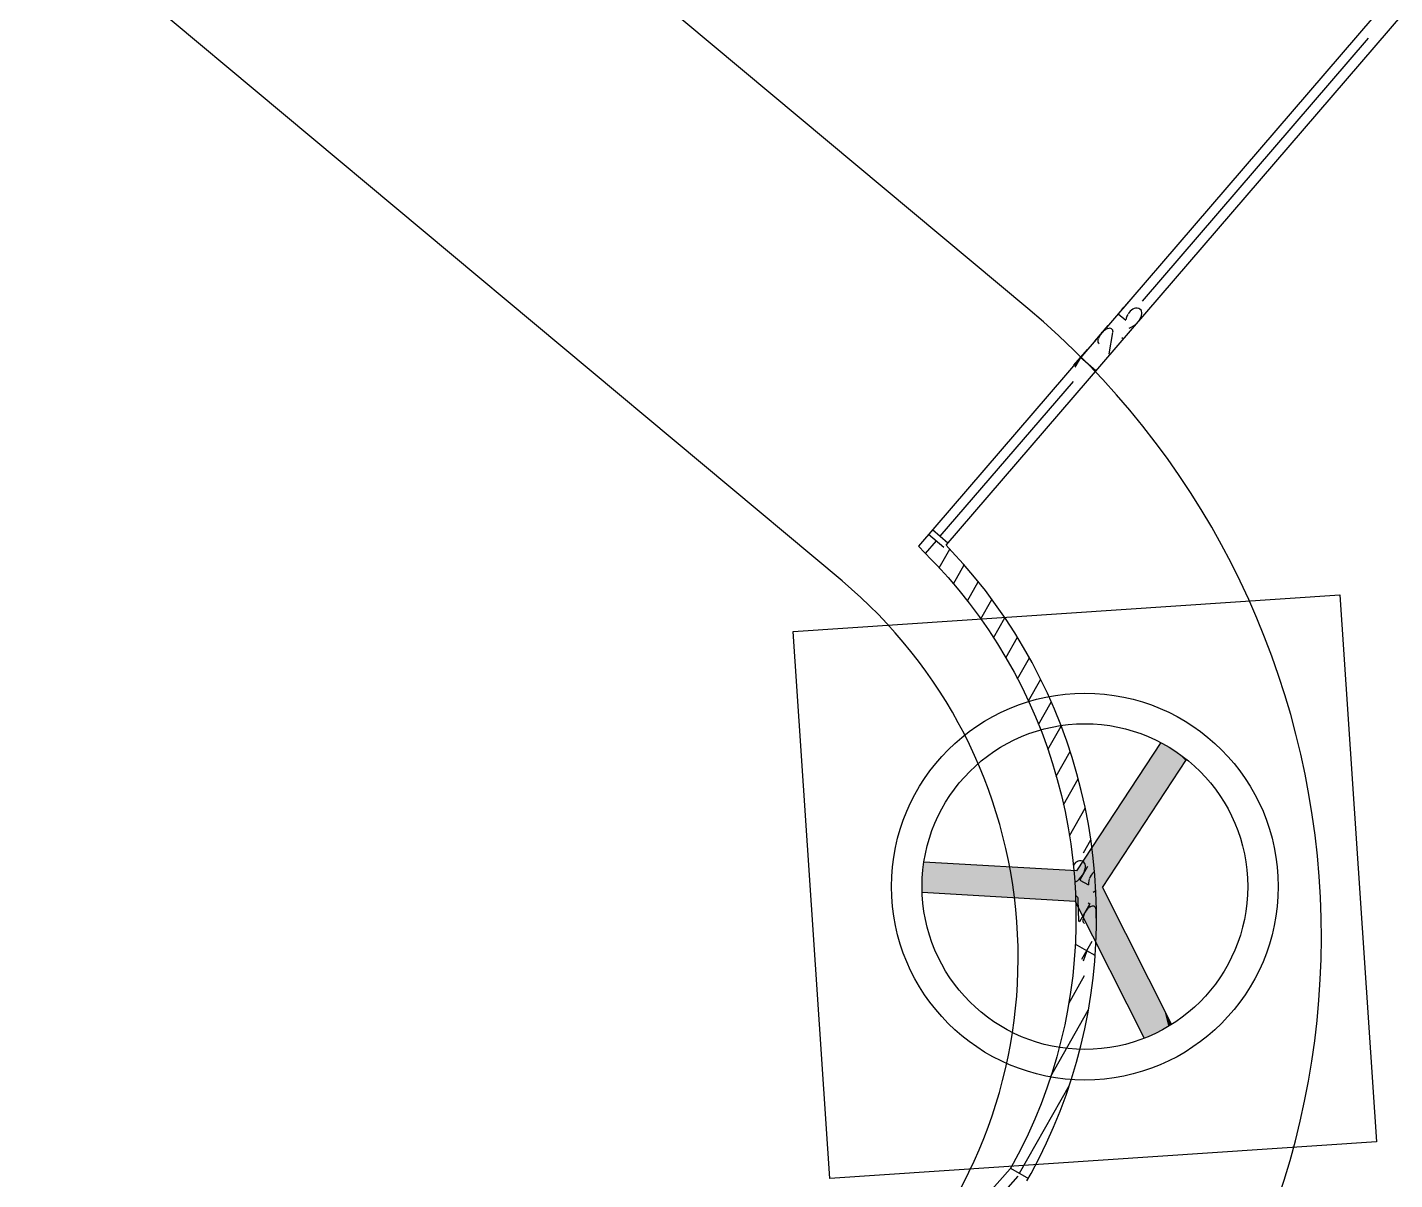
# Model space of a CAD drawing. Header units: inches. Extents: x 0.0008 to 0.0144, y 0.0003 to 0.0113.
# Drawn here: x 0.0127779 to 0.0131068, y 0.0042079 to 0.004485 of the extents above; entities that cross this region are included whole.
import ezdxf

# ---------------------------------------------------------------- set-up
doc = ezdxf.new("R2010")
doc.units = ezdxf.units.IN
doc.header["$MEASUREMENT"] = 0
doc.linetypes.add('PUNKT', pattern=[6.35, 0, -6.35])
doc.linetypes.add('VERDECKT', pattern=[9.524999999999999, 6.35, -3.175])
doc.layers.add('Standard', color=7, linetype='Continuous')

# ---------------------------------------------------------------- blocks, each defined once
blk = doc.blocks.new('*U596')
at = {"layer": 'Standard', "color": 4, "linetype": 'VERDECKT'}
for points in [[(0.3314845794189427, 0.1092089910068996), (0.3314378882020983, 0.1094777026850172), (0.3314845794189427, 0.1095489224574603)], [(0.3314853038808611, 0.109210096054411), (0.3314845794189427, 0.1095489224574603), (0.3314853038808611, 0.1095500275049717)], [(0.3314378882020983, 0.1091377712344562), (0.3313900517847749, 0.1094047360975834), (0.3314378882020983, 0.1094777026850172)], [(0.3313900517847749, 0.109064804647022), (0.3313827857279507, 0.1093936529228762), (0.3313900517847749, 0.1094047360975834)], [(0.3311275045130615, 0.1086643319626328), (0.3311275045130615, 0.1090042634131958), (0.3313827857279507, 0.1090537214723148)], [(0.3311275045130615, 0.1082502759206277), (0.3309716390763442, 0.108766516323165), (0.3311275045130615, 0.1090042634131958)], [(0.3300351248187486, 0.1086329972056308), (0.3300290719125165, 0.1087601342037192), (0.3300351248187486, 0.1088118762935119)], [(0.3300362660864907, 0.1086329324279961), (0.3300351248187486, 0.1088118762935119), (0.3300362660864907, 0.1088196075020005)], [(0.3300351248187486, 0.1086329972056308), (0.3300351248187486, 0.1088118762935119), (0.3300362660864907, 0.1086329324279961)], [(0.3300362660864907, 0.1086329324279961), (0.3300362660864907, 0.1088196075020005), (0.3309610775426138, 0.1085804407151309)], [(0.3309610775426138, 0.1085804407151309), (0.3300362660864907, 0.1088196075020005), (0.3309610775426138, 0.1087671157891343)], [(0.3300257045527596, 0.1086335318939655), (0.3300251240466831, 0.1086560548978214), (0.3300257045527596, 0.1087055281020225)], [(0.3300257352733293, 0.1086335301502854), (0.3300257045527596, 0.1087055281020225), (0.3300257352733293, 0.108708146240022)], [(0.3300257045527596, 0.1086335318939655), (0.3300257045527596, 0.1087055281020225), (0.3300257352733293, 0.1086335301502854)], [(0.3300290719125165, 0.1086333407647572), (0.3300257352733293, 0.108708146240022), (0.3300290719125165, 0.1087601342037192)], [(0.3300257352733293, 0.1086335301502854), (0.3300257352733293, 0.108708146240022), (0.3300290719125165, 0.1086333407647572)], [(0.3300290719125165, 0.1086333407647572), (0.3300290719125165, 0.1087601342037192), (0.3300351248187486, 0.1086329972056308)], [(0.3309610775426138, 0.1085804407151309), (0.3309610775426138, 0.1087671157891343), (0.3309716390763442, 0.1085594883021633)], [(0.3309716390763442, 0.1085594883021633), (0.3309716390763442, 0.108766516323165), (0.3311275045130615, 0.1082502759206277)], [(0.3311275045130615, 0.1082502759206277), (0.3311275045130615, 0.1086643319626328), (0.3313827857279507, 0.1077438383544827)]]:
    blk.add_solid(points, dxfattribs=at)
at = {"layer": 'Standard', "color": 4, "linetype": 'VERDECKT', "extrusion": (0, 0, -1)}
for points in [[(-0.3314845794189427, 0.1092089910068996), (-0.3314845794189427, 0.1095489224574603), (-0.3314853038808611, 0.109210096054411)], [(-0.3314853038808611, 0.109210096054411), (-0.3314853038808611, 0.1095500275049717), (-0.3315050996274083, 0.1092402912101538)], [(-0.3315050996274083, 0.1092402912101538), (-0.3314853038808611, 0.1095500275049717), (-0.3315050996274083, 0.1095392687360536)], [(-0.3315050996274083, 0.1092402912101538), (-0.3315050996274083, 0.1095392687360536), (-0.3315299974579282, 0.1092782687559066)], [(-0.3315299974579282, 0.1092782687559066), (-0.3315050996274083, 0.1095392687360536), (-0.3315299974579282, 0.1095245017835925)], [(-0.3314378882020983, 0.1091377712344562), (-0.3314378882020983, 0.1094777026850172), (-0.3314845794189427, 0.1092089910068996)], [(-0.3315299974579282, 0.1092782687559066), (-0.3315299974579282, 0.1095245017835925), (-0.331549212698398, 0.1093075784450987)], [(-0.331549212698398, 0.1093075784450987), (-0.3315299974579282, 0.1095245017835925), (-0.331549212698398, 0.1095131051865146)], [(-0.331549212698398, 0.1093075784450987), (-0.331549212698398, 0.1095131051865146), (-0.3315499064397477, 0.1093086366334347)], [(-0.3315499064397477, 0.1093086366334347), (-0.331549212698398, 0.1095131051865146), (-0.3315499064397477, 0.1095126937271498)], [(-0.3315499064397477, 0.1093086366334347), (-0.3315499064397477, 0.1095126937271498), (-0.3315932610174047, 0.1093747669115425)], [(-0.3315932610174047, 0.1093747669115425), (-0.3315499064397477, 0.1095126937271498), (-0.3315932610174047, 0.1094838101310052)], [(-0.3315932610174047, 0.1093747669115425), (-0.3315932610174047, 0.1094838101310052), (-0.3316350445284962, 0.1094385007859829)], [(-0.3316350445284962, 0.1094385007859829), (-0.3315932610174047, 0.1094838101310052), (-0.3316350445284962, 0.1094526971155437)], [(-0.3313827857279507, 0.1090537214723148), (-0.3311275045130615, 0.1090042634131958), (-0.3313827857279507, 0.1093936529228762)], [(-0.3313827857279507, 0.1090537214723148), (-0.3313827857279507, 0.1093936529228762), (-0.3313900517847749, 0.109064804647022)], [(-0.3313900517847749, 0.109064804647022), (-0.3313900517847749, 0.1094047360975834), (-0.3314378882020983, 0.1091377712344562)], [(-0.3316350445284962, 0.1094385007859829), (-0.3316350445284962, 0.1094526971155437), (-0.3316411693175783, 0.1094478431444427)], [(-0.3309716390763442, 0.1085594883021633), (-0.3309610775426138, 0.1087671157891343), (-0.3309716390763442, 0.108766516323165)], [(-0.3313827857279507, 0.1077438383544827), (-0.3311275045130615, 0.1086643319626328), (-0.3313827857279507, 0.108157894396489)], [(-0.3313827857279507, 0.1077438383544827), (-0.3313827857279507, 0.108157894396489), (-0.3313900517847749, 0.1077467155918698)], [(-0.3313900517847749, 0.1077467155918698), (-0.3313827857279507, 0.108157894396489), (-0.3313900517847749, 0.108143479688634)], [(-0.3313900517847749, 0.1077467155918698), (-0.3313900517847749, 0.108143479688634), (-0.3314378882020983, 0.1077673446662038)], [(-0.3314378882020983, 0.1077673446662038), (-0.3313900517847749, 0.108143479688634), (-0.3314378882020983, 0.1080485798003958)], [(-0.3314378882020983, 0.1077673446662038), (-0.3314378882020983, 0.1080485798003958), (-0.3314845794189427, 0.1077904490337537)], [(-0.3314845794189427, 0.1077904490337537), (-0.3314378882020983, 0.1080485798003958), (-0.3314845794189427, 0.1079559518088328)], [(-0.3314845794189427, 0.1077904490337537), (-0.3314845794189427, 0.1079559518088328), (-0.3314853038808611, 0.1077908560440999)], [(-0.3314853038808611, 0.1077908560440999), (-0.3314845794189427, 0.1079559518088328), (-0.3314853038808611, 0.107954514590936)], [(-0.3314853038808611, 0.1077908560440999), (-0.3314853038808611, 0.107954514590936), (-0.3315050996274083, 0.1078019775032829)], [(-0.3315050996274083, 0.1078019775032829), (-0.3314853038808611, 0.107954514590936), (-0.3315050996274083, 0.1079152429598224)], [(-0.3315050996274083, 0.1078019775032829), (-0.3315050996274083, 0.1079152429598224), (-0.3315299974579282, 0.10781596536705)], [(-0.3315299974579282, 0.10781596536705), (-0.3315050996274083, 0.1079152429598224), (-0.3315299974579282, 0.1078658496008312)], [(-0.3315299974579282, 0.10781596536705), (-0.3315299974579282, 0.1078658496008312), (-0.331549212698398, 0.1078277296019874)]]:
    blk.add_solid(points, dxfattribs=at)

msp = doc.modelspace()

# ---------------------------------------------------------------- linework, layer by layer
at = {"layer": 'Standard', "color": 2, "linetype": 'ByBlock'}
msp.add_line((0.01301856974701933, 0.004417394214778859), (0.01055762548683271, 0.006473893581630047), dxfattribs=at)
at = {"layer": 'Standard', "color": 100, "linetype": 'ByBlock'}
msp.add_line((0.01297385864050755, 0.004351869821022768), (0.0105061830817329, 0.006413645736357599), dxfattribs=at)
at = {"layer": 'Standard', "color": 51, "linetype": 'ByBlock'}
for p, q in [((0.01322483087350737, 0.004630640124904736), (0.01299222225348234, 0.004360274816966224)), ((0.01299888110371623, 0.004360468793605347), (0.01322861003728843, 0.004627486988635913)), ((0.01299222225348234, 0.004360274816966224), (0.01299534368503165, 0.00435704746820609)), ((0.01300031718248707, 0.004358983985443677), (0.01299888110371623, 0.004360468793605347)), ((0.01300309254490307, 0.004355923712006213), (0.01300031718248707, 0.004358983985443677)), ((0.01299534368503165, 0.00435704746820609), (0.01299672484279478, 0.004355619444645767)), ((0.01299672484279478, 0.004355619444645767), (0.01299939406500193, 0.00435267620747713)), ((0.01300576825225925, 0.004352775934981666), (0.01300309254490307, 0.004355923712006213)), ((0.01299939406500193, 0.00435267620747713), (0.01300196744333035, 0.004349648813184902)), ((0.01300834154731324, 0.00434954389806709), (0.01300576825225925, 0.004352775934981666)), ((0.01300196744333035, 0.004349648813184902), (0.013004442325985, 0.004346540381415071)), ((0.01301080977835579, 0.004346230931787027), (0.01300834154731324, 0.00434954389806709)), ((0.013004442325985, 0.004346540381415071), (0.01300681616266777, 0.0043433541153205)), ((0.01301317040194311, 0.0043428404500615), (0.01301080977835579, 0.004346230931787027)), ((0.01300681616266777, 0.0043433541153205), (0.01300908650720572, 0.004340093298260169)), ((0.01301542098551799, 0.004339375946688047), (0.01301317040194311, 0.0043428404500615)), ((0.01300908650720572, 0.004340093298260169), (0.01301125102007166, 0.00433676129041578)), ((0.01301755920991635, 0.00433584099174146), (0.01301542098551799, 0.004339375946688047)), ((0.01301125102007166, 0.00433676129041578), (0.01301330747079501, 0.004333361525329146)), ((0.01301958287175717, 0.004332239227894933), (0.01301755920991635, 0.00433584099174146)), ((0.01301330747079501, 0.004333361525329146), (0.01301525374026027, 0.004329897506364051)), ((0.01302148988571295, 0.004328574366666374), (0.01301958287175717, 0.004332239227894933)), ((0.01301525374026027, 0.004329897506364051), (0.01301708782289062, 0.004326372803096118)), ((0.01301708782289062, 0.004326372803096118), (0.0130188078287147, 0.004322791047634472)), ((0.01302327828665862, 0.004324850184593799), (0.01302148988571295, 0.004328574366666374)), ((0.0130188078287147, 0.004322791047634472), (0.01302041198531415, 0.004319155930878933)), ((0.01302494623169653, 0.004321070519343716), (0.01302327828665862, 0.004324850184593799)), ((0.01302041198531415, 0.004319155930878933), (0.01302189863964998, 0.004315471198716665)), ((0.01302649200205548, 0.004317239265756504), (0.01302494623169653, 0.004321070519343716)), ((0.01302791400486195, 0.004313360371832905), (0.01302649200205548, 0.004317239265756504)), ((0.01302189863964998, 0.004315471198716665), (0.0130232662597661, 0.004311740648162142)), ((0.0130292107747814, 0.004309437834665689), (0.01302791400486195, 0.004313360371832905)), ((0.01303037949119465, 0.00428214631193563), (0.01305060251499453, 0.004312993208857153)), ((0.0130232662597661, 0.004311740648162142), (0.01302451343636783, 0.00430796812344439)), ((0.01303038097552834, 0.004305475696320803), (0.0130292107747814, 0.004309437834665689)), ((0.01302451343636783, 0.00430796812344439), (0.01302563888427421, 0.004304157512045685)), ((0.01303651592571108, 0.004278123305615464), (0.01305673894951096, 0.004308970202537114)), ((0.01302563888427421, 0.004304157512045685), (0.01302664144374235, 0.004300312740695558)), ((0.0130314234012433, 0.004301478039672102), (0.01303038097552834, 0.004305475696320803)), ((0.01302664144374235, 0.004300312740695558), (0.01302752008166247, 0.004296437771324425)), ((0.01303233697773546, 0.004297448984194056), (0.0130314234012433, 0.004301478039672102)), ((0.01302752008166247, 0.004296437771324425), (0.01302827389262253, 0.004292536596980925)), ((0.01303312076358952, 0.004293392681716787), (0.01303233697773546, 0.004297448984194056)), ((0.01303377395113588, 0.004289313312147669), (0.01303312076358952, 0.004293392681716787)), ((0.01302827389262253, 0.004292536596980925), (0.01302890209984121, 0.004288613237717189)), ((0.01302890209984121, 0.004288613237717189), (0.01302940405596835, 0.004284671736446311)), ((0.01303429586728284, 0.004285215079164087), (0.01303377395113588, 0.004289313312147669)), ((0.01303037949119465, 0.00428214631193563), (0.01299355378293271, 0.004284236515826791)), ((0.01302940405596835, 0.004284671736446311), (0.01302977924375207, 0.004280716154776209)), ((0.01303468597421029, 0.004281102205881657), (0.01303429586728284, 0.004285215079164087)), ((0.01302977924375207, 0.004280716154776209), (0.01303002727657175, 0.00427675056882426)), ((0.01303494386992382, 0.004276978930502409), (0.01303468597421029, 0.004281102205881657)), ((0.01302996368278007, 0.004274820500595705), (0.01299313797451809, 0.004276910704486831)), ((0.01303002727657175, 0.00427675056882426), (0.01303014789883643, 0.004272779065016988)), ((0.01303506928866904, 0.004272849501947453), (0.01303494386992382, 0.004276978930502409)), ((0.01303651592571108, 0.004278123305615464), (0.01305311861017315, 0.004245186204802654)), ((0.01302996368278007, 0.004274820500595705), (0.01304656636724215, 0.004241883399782783)), ((0.01303014789883643, 0.004272779065016988), (0.01303014098624822, 0.004268805735879095)), ((0.01303506210120542, 0.004268718175478567), (0.01303506928866904, 0.004272849501947453)), ((0.01303014098624822, 0.004268805735879095), (0.01303000654593034, 0.004264834675816236)), ((0.01303492231493942, 0.004264589208313279), (0.01303506210120542, 0.004268718175478567)), ((0.01303000654593034, 0.004264834675816236), (0.01302974471641981, 0.004260869976895847)), ((0.01303465007391694, 0.004260466855237934), (0.01303492231493942, 0.004264589208313279)), ((0.01302974471641981, 0.004260869976895847), (0.01302935576752471, 0.00425691572463039)), ((0.0130342456586748, 0.004256355364223217), (0.01303465007391694, 0.004260466855237934)), ((0.01302935576752471, 0.00425691572463039), (0.01302884010004609, 0.004252975993767318)), ((0.01303370948595171, 0.004252258972046779), (0.0130342456586748, 0.004256355364223217)), ((0.01302884010004609, 0.004252975993767318), (0.01302819824536501, 0.004249054844090212)), ((0.01303304210825884, 0.004248181899927331), (0.01303370948595171, 0.004252258972046779)), ((0.01302819824536501, 0.004249054844090212), (0.01302743086489494, 0.004245156316235232)), ((0.01303224421331038, 0.004244128349174791), (0.01303304210825884, 0.004248181899927331)), ((0.01302743086489494, 0.004245156316235232), (0.01302653874940023, 0.004241284427527378)), ((0.013031316623315, 0.004240102496860976), (0.01303224421331038, 0.004244128349174791)), ((0.01302653874940023, 0.004241284427527378), (0.01302552281818117, 0.004237443167840752)), ((0.01302552281818117, 0.004237443167840752), (0.01302438411812676, 0.004233636495487115)), ((0.01303026029412852, 0.004236108491515224), (0.013031316623315, 0.004240102496860976)), ((0.01302438411812676, 0.004233636495487115), (0.01302312382263588, 0.004229868333136897)), ((0.01302907631426889, 0.004232150448849437), (0.01303026029412852, 0.004236108491515224)), ((0.0130277659037946, 0.004228232447516992), (0.01302907631426889, 0.004232150448849437)), ((0.01302312382263588, 0.004229868333136897), (0.01302174323040812, 0.004226142563777075)), ((0.01302633041304735, 0.004224358524909783), (0.0130277659037946, 0.004228232447516992)), ((0.01302174323040812, 0.004226142563777075), (0.01302024376410556, 0.004222463026709811)), ((0.0130247713212606, 0.004220532672997768), (0.01302633041304735, 0.004224358524909783)), ((0.01302024376410556, 0.004222463026709811), (0.0130186269688867, 0.004218833513596158)), ((0.01302309023503526, 0.004216758834215422), (0.0130247713212606, 0.004220532672997768)), ((0.0130186269688867, 0.004218833513596158), (0.01301689451081425, 0.004215257764548882)), ((0.01301689451081425, 0.004215257764548882), (0.01301504817513826, 0.004211739464278366)), ((0.01302128888668414, 0.00421304089739911), (0.01302309023503526, 0.004216758834215422)), ((0.01301504817513826, 0.004211739464278366), (0.01301432757358986, 0.004210467305361177)), ((0.01301936913244684, 0.004209382693779772), (0.01302128888668414, 0.00421304089739911)), ((0.01301432757358986, 0.004210467305361177), (0.01039809619146025, 0.001273887713027784)), ((0.0130183510415119, 0.004207585343407354), (0.01301936913244684, 0.004209382693779772))]:
    msp.add_line(p, q, dxfattribs=at)
at = {"layer": 'Standard', "color": 7, "linetype": 'ByBlock'}
for p, q in [((0.01304616430463189, 0.004419193820359945), (0.01310055110190636, 0.004482401987463708)), ((0.01304275839420675, 0.004419008119133988), (0.01304029327025096, 0.00441614315971852)), ((0.01304029327025096, 0.00441614315971852), (0.01304210252196516, 0.004414586408262071)), ((0.01304123490757801, 0.004417243132737256), (0.01304150344769217, 0.004417555261886421)), ((0.01304523386354536, 0.004414345465003559), (0.01304566927647619, 0.004414971581212457)), ((0.01303782814629518, 0.004413278200303052), (0.01303459267110321, 0.004409517941070252)), ((0.0130378062312102, 0.004412588271898338), (0.01303754624344059, 0.004412482518622996)), ((0.01303782558014965, 0.004413280408315768), (0.01303782814629518, 0.004413278200303052)), ((0.01303811791413396, 0.004406484683077783), (0.01303902336341065, 0.004411626532258697)), ((0.01303459267110321, 0.004409517941070252), (0.01303459029950263, 0.004409519981688827)), ((0.01304118925102609, 0.004410386173370551), (0.0130415559960602, 0.004410070611494043)), ((0.01302966242319165, 0.004403788022239315), (0.01303289789838361, 0.004407548281472118)), ((0.01303120312566401, 0.004405578621873984), (0.01302985901203953, 0.004403307241375012)), ((0.01303120312566401, 0.004405578621873984), (0.01303120095787242, 0.004405580487127272)), ((0.01303493137378298, 0.004402370690305543), (0.01303120312566401, 0.004405578621873984)), ((0.01303832071541318, 0.004406310184867098), (0.01303811791413396, 0.004406484683077783)), ((0.01299747810650516, 0.004362610871904449), (0.01302952471793035, 0.004399855344305535)), ((0.0129946885048561, 0.00436314138662322), (0.01299836957296194, 0.004359974050596894)), ((0.01299561287075524, 0.004364215794230921), (0.01299561289855238, 0.004364215770313162)), ((0.01299561289855238, 0.004364215770313162), (0.0129993432866658, 0.004361005997409193)), ((0.01299393994897288, 0.004358498836194555), (0.01299655368502175, 0.00436153651212365)), ((0.01299724588391015, 0.004355044914892106), (0.01299978747080239, 0.004359531671440228)), ((0.01300069387923283, 0.004351147069635193), (0.01300327685260941, 0.004355706887261859)), ((0.01300403216171705, 0.004347055544281047), (0.01300664720554698, 0.00435167197705513)), ((0.01300724363301756, 0.004342740154493787), (0.01300990725292213, 0.00434744234039385)), ((0.0130103224885664, 0.004338190653256697), (0.01301305242065613, 0.004343009902489063)), ((0.01301327415010073, 0.004333416611761217), (0.0130160555947869, 0.004338326798069209)), ((0.0130160595106305, 0.004328348993003665), (0.01301892572718625, 0.004333408830201858)), ((0.01301869739152118, 0.004323021023030749), (0.01302165196795461, 0.004328236845161398)), ((0.0130211407507024, 0.004317349656750421), (0.01302420279411368, 0.004322755194278205)), ((0.01302339641542283, 0.0043113469465552), (0.01302658716266587, 0.004316979689677114)), ((0.01302541302827124, 0.004304922229323563), (0.01302875386254542, 0.004310819926585677)), ((0.01302716069611884, 0.004298022733619031), (0.01303069668856288, 0.004304264950755409)), ((0.01302859014790701, 0.004290561479434914), (0.01303237632425315, 0.004297245355388606)), ((0.01303194075049977, 0.004286491703220182), (0.01303372219420025, 0.004289636551115256)), ((0.01303291745744589, 0.004283223560886866), (0.01303105460688933, 0.004279935002483315)), ((0.01303105460688933, 0.004279935002483315), (0.01303313136577698, 0.00427875859295215)), ((0.01303431422925749, 0.004277054647182279), (0.01303491400983441, 0.004277456338083126)), ((0.01303079323332537, 0.004270038031779335), (0.01303068453677963, 0.004275257862854456)), ((0.01303347373342071, 0.004274220857417567), (0.01303102874206521, 0.004269904624512913)), ((0.013033049817689, 0.004274460990497126), (0.01303347373342071, 0.004274220857417567)), ((0.01303358600576462, 0.00427353977269789), (0.01303335145651567, 0.004273385616785237)), ((0.01303102874206521, 0.004269904624512913), (0.01303079323332537, 0.004270038031779335)), ((0.0130350559614332, 0.004268536820624697), (0.01303496651386758, 0.00427283227619226)), ((0.01303274929963788, 0.004262957270045835), (0.0130299859374225, 0.004264522615771594)), ((0.01303158501804002, 0.004260901921043614), (0.01303403000939552, 0.004265218153948271)), ((0.01303274929963788, 0.004262957270045835), (0.01303187109572651, 0.004260468380997145)), ((0.01303474006794522, 0.004261829571098681), (0.01303274929963788, 0.004262957270045835)), ((0.01302839989666401, 0.004250286750547146), (0.01303221244050679, 0.004257017174009634)), ((0.01302403814779952, 0.004232602077471035), (0.01303311467199151, 0.004248625198489157)), ((0.01301655933744729, 0.00420941474143911), (0.01302855447340805, 0.004230590194846453)), ((0.01301441833755794, 0.004210627541196961), (0.01301441834890331, 0.004210627534770209)), ((0.01301441834890331, 0.004210627534770209), (0.01301870031464661, 0.004208201954534346)), ((0.01296085416033154, 0.004146565041312409), (0.01301627101375849, 0.004208763554084972))]:
    msp.add_line(p, q, dxfattribs=at)
at = {"layer": 'Standard', "color": 51, "linetype": 'PUNKT'}
for p, q in [((0.01296211912842259, 0.004339730171687953), (0.01309365316553435, 0.004348530610855102)), ((0.01309365316553435, 0.004348530610855102), (0.0131024536047014, 0.004216996573743114)), ((0.01297091956758963, 0.004208196134576162), (0.01296211912842247, 0.004339730171687933)), ((0.0131024536047014, 0.004216996573743114), (0.01297091956758963, 0.004208196134576162))]:
    msp.add_line(p, q, dxfattribs=at)
at = {"layer": 'Standard', "color": 7, "linetype": 'ByBlock'}
for points in [[(0.01304260831650792, 0.004415980364814012), (0.01304236720902625, 0.004415533045636492), (0.01304221003910232, 0.004415078363284437), (0.01304214453746024, 0.00441463868223913)], [(0.01304450552182978, 0.004417496875301397), (0.01304416714026115, 0.004417399189931402), (0.0130438259112854, 0.004417234967406299), (0.01304349502571221, 0.004417010556038315), (0.01304318727450879, 0.00441673463084587), (0.01304291455434232, 0.004416417858205401), (0.01304268740769328, 0.004416072483523708)], [(0.01304578981130237, 0.004416991079934865), (0.01304554297987724, 0.004417229189630138), (0.01304523335541962, 0.004417389060333933), (0.01304487106256041, 0.00441746546432013), (0.01304446794817211, 0.004417455903200311)], [(0.0130456115085372, 0.004414908664252157), (0.013045812066093, 0.004415300741175669), (0.01304594877983915, 0.004415694244431823), (0.01304601647324371, 0.004416074274405697), (0.01304601258316229, 0.004416426441634988), (0.01304593725688901, 0.004416737411652889), (0.01304579334657934, 0.00441699540988461)], [(0.01303750634371344, 0.00441243913724352), (0.01303708255372873, 0.004412197712904441), (0.0130366765684037, 0.004411883031287591), (0.01303630525820633, 0.004411508168792056), (0.01303598405270118, 0.00441108870259596), (0.01303572629938349, 0.004410642063356492), (0.01303554270903223, 0.004410186810889775)], [(0.01303905705175275, 0.0044116624798153), (0.01303905166964144, 0.004411929776162882), (0.01303899240482822, 0.004412163967205854), (0.01303888140063276, 0.004412356583394755), (0.01303872267153619, 0.00441250065874011), (0.0130385219579969, 0.00441259098273835), (0.01303828651884609, 0.004412624288810358), (0.01303802486877118, 0.00441259937243772), (0.01303774647038113, 0.00441251713472428)], [(0.01304293255680321, 0.00441268545077496), (0.01304345896959946, 0.004412892426310055), (0.0130439853162265, 0.00441319352178763), (0.01304449331551541, 0.004413578279503575), (0.01304496532354045, 0.00441403333598137)], [(0.01303545836595822, 0.004410091312501673), (0.0130353934617447, 0.004409793748639685), (0.01303538286128204, 0.004409516575512705), (0.01303542695127188, 0.00440926990431102), (0.01303552412332496, 0.004409062733524079), (0.01303567083263472, 0.004408902620678366)], [(0.01303064247052914, 0.004284505336679449), (0.01303033474498922, 0.004284347226152775), (0.01303003658818905, 0.004284125386481456), (0.01302975913688208, 0.004283848103821362), (0.01302951275443007, 0.004283525735234996)], [(0.01303200045754252, 0.004284258153197646), (0.01303171214271665, 0.004284443885641213), (0.01303137739639657, 0.004284540688781048), (0.01303100716469088, 0.004284545397182268), (0.01303061355407007, 0.0042844578568815)], [(0.01303222930202542, 0.004282180684267839), (0.01303235003303161, 0.004282604207196717), (0.01303240785524436, 0.004283016750591649), (0.01303240057928231, 0.004283402693901528), (0.01303232848064261, 0.004283747423761378), (0.01303219428926956, 0.004284037887313099), (0.01303200308618791, 0.00428426308643913)], [(0.01303003225216954, 0.004279480233844481), (0.01303049197615423, 0.00427977295595387), (0.01303093518637228, 0.004280152025268228), (0.01303134755205105, 0.004280605184948866), (0.0130317157397462, 0.004281117782516941), (0.01303202784446564, 0.004281673243627154), (0.01303227377460591, 0.004282253607983142)], [(0.01303335728488991, 0.004280224165721614), (0.01303320748450478, 0.004279738586573681), (0.01303314145644571, 0.004279262058797287), (0.01303316244843779, 0.004278818021385591)], [(0.01303460872850028, 0.004281916602632217), (0.0130343064685475, 0.004281689246060449), (0.01303402602900926, 0.004281405115439741), (0.0130337782131563, 0.00428107515623107), (0.01303357256750896, 0.00428071207933352), (0.01303341701408002, 0.004280329871426894)], [(0.01303071061587375, 0.004275299660127925), (0.01303065644419123, 0.00427555195925965), (0.01303055906995942, 0.004275764716574157), (0.013030421761671, 0.004275930790595614), (0.01303024912825715, 0.004276044606833599), (0.01303004696438284, 0.004276102344898134)], [(0.01303332072526882, 0.00427333532242394), (0.01303295178781964, 0.004273016310165189), (0.01303261452114361, 0.004272628883019307), (0.01303232294014794, 0.004272189140280653), (0.01303208916129977, 0.004271715355185543), (0.01303192289913388, 0.004271227215579271), (0.0130318310625713, 0.004270745005799922)], [(0.0130349925929617, 0.004272874073465724), (0.01303493548638484, 0.004273135253754862), (0.01303483193849484, 0.004273353509561586), (0.01303468569411455, 0.004273520947636323), (0.01303450204219098, 0.004273631512559366), (0.0130342876245198, 0.004273681205735918), (0.01303405019554389, 0.004273668230005803), (0.013033798341913, 0.004273593054637988), (0.01303354117194638, 0.004273458398359401)], [(0.01303176683645053, 0.004270634966253969), (0.01303176085915995, 0.004270330464889614), (0.01303180420149355, 0.004270056496361776), (0.01303189528233633, 0.004269823054957941), (0.01303203077908721, 0.004269638656548618), (0.01303220574886647, 0.004269510027930972)]]:
    msp.add_lwpolyline(points, dxfattribs=at)
at = {"layer": 'Standard', "color": 51, "linetype": 'ByBlock'}
for radius in [4.651293700787401e-05, 3.917533464566929e-05]:
    msp.add_circle((0.01303228636656193, 0.004278363372715623), radius, dxfattribs=at)
at = {"layer": 'Standard', "color": 2, "linetype": 'ByBlock'}
msp.add_arc((0.01289236474691051, 0.004266368896886248), 0.0001968155194516693, 318.2989944463903, 50.11602771140991, dxfattribs=at)
at = {"layer": 'Standard', "color": 100, "linetype": 'ByBlock'}
msp.add_arc((0.01289812976006914, 0.004261232276000854), 0.0001181102362204724, 318.2948163403394, 50.12079244362185, dxfattribs=at)

# ---------------------------------------------------------------- block references
at = {"layer": 'Standard', "color": 4, "linetype": 'VERDECKT', "xscale": 0.03937007874015748, "yscale": 0.03937007874015748, "zscale": 0.03937007874015748}
msp.add_blockref('*U596', (0, 0), dxfattribs=at)

doc.saveas('drawing.dxf')
